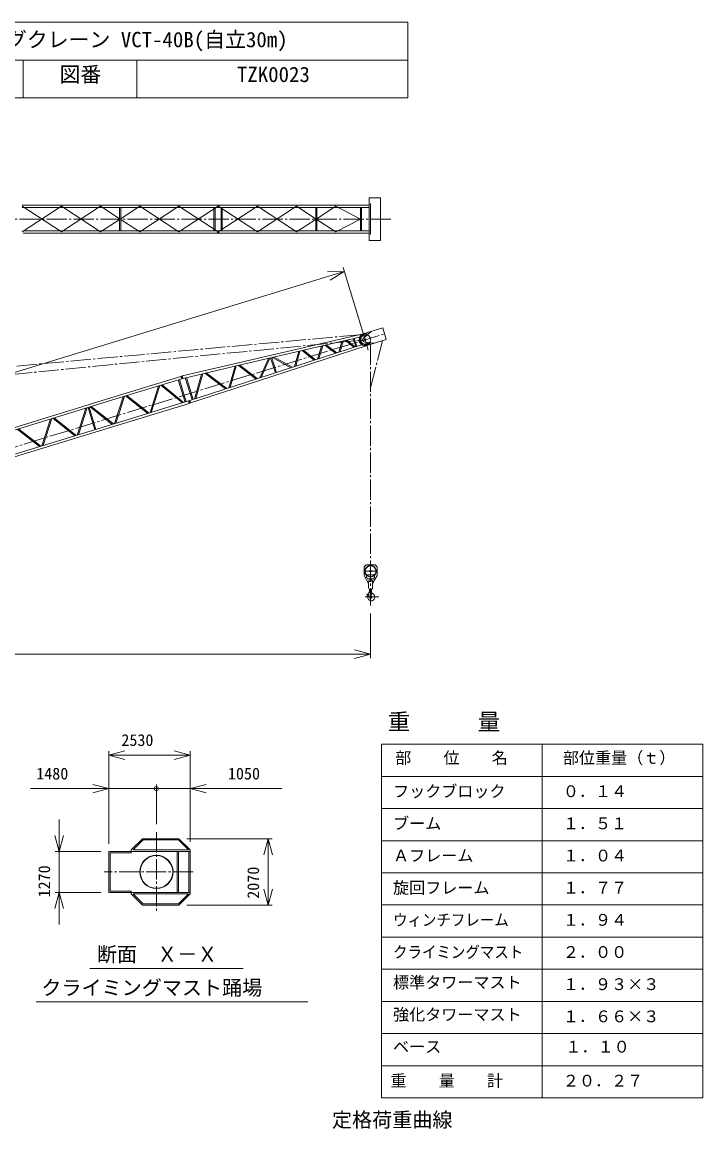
# Model space of a CAD drawing. Units: millimetres, scale not verified. Extents: x -21927 to 21954, y -30883 to 34156.
# Drawn here: x 777 to 21954, y -261 to 34156 of the extents above; entities that cross this region are included whole.
import ezdxf
from ezdxf.enums import TextEntityAlignment as Align

# ---------------------------------------------------------------- set-up
doc = ezdxf.new("R2010")
doc.units = ezdxf.units.MM
doc.header["$LTSCALE"] = 70
doc.linetypes.add('CHAIN2', pattern=[12, 9, -1, 1, -1])
for name, color, linetype, lineweight in [('0-3_05 寸法', 7, 'Continuous', 18), ('0-4_12 当社中心線', 3, 'CHAIN2', 18), ('0-6_10 当社外形線', 3, 'Continuous', 18)]:
    doc.layers.add(name, color=color, linetype=linetype, lineweight=lineweight)
doc.styles.add('ＭＳ ゴシック', font='')
doc.styles.get('ＭＳ ゴシック').set_extended_font_data('MS Gothic')

msp = doc.modelspace()

# ---------------------------------------------------------------- linework, layer by layer
at = {"layer": '0-3_05 寸法'}
for p, q in [((-12472.68, 32976.72), (12771.17, 32976.72)), ((813.17, 32976.72), (813.17, 31797.48)), ((4340.66, 32976.72), (4340.66, 31797.48)), ((11374.07, 24518.67), (10759.43, 26524.4)), ((-15305.89, 18406.22), (10318, 26258.39)), ((10796.06, 26404.89), (10318, 26258.39)), ((11617.32, 15766.52), (11617.32, 14372.05)), ((-12882.68, 14497.05), (11117.32, 14497.05)), ((11617.32, 14497.05), (11117.32, 14497.05)), ((3474.22, 8613.63), (3474.22, 11486.18)), ((3474.22, 11361.18), (3974.22, 11361.18)), ((3974.22, 11361.18), (5504.22, 11361.18)), ((6004.22, 11361.18), (5504.22, 11361.18)), ((6004.22, 8663.63), (6004.22, 11486.18)), ((11954.22, 11701.59), (11954.22, 701.59)), ((11954.22, 11701.59), (21954.22, 11701.59)), ((16954.22, 11701.59), (16954.22, 701.59)), ((21954.22, 11701.59), (21954.22, 701.59)), ((11954.22, 10701.59), (21954.22, 10701.59)), ((3474.22, 8605.73), (3474.22, 10443.82)), ((4954.22, 9218.77), (4954.22, 10443.82)), ((4954.22, 9218.77), (4954.22, 10443.82)), ((6004.22, 8663.63), (6004.22, 10443.82)), ((3474.22, 10318.82), (1040.89, 10318.82)), ((2974.22, 10318.82), (2474.22, 10318.82)), ((3474.22, 10318.82), (2974.22, 10318.82)), ((3474.22, 10318.82), (3974.22, 10318.82)), ((4954.22, 10318.82), (3974.22, 10318.82)), ((4954.22, 10318.82), (5504.22, 10318.82)), ((6004.22, 10318.82), (5504.22, 10318.82)), ((6004.22, 10318.82), (8854.22, 10318.82)), ((6004.22, 10318.82), (6504.22, 10318.82)), ((6504.22, 10318.82), (7004.22, 10318.82)), ((11954.22, 9701.59), (21954.22, 9701.59)), ((1932.48, 8863.63), (1932.48, 9363.63)), ((1932.48, 8363.63), (1932.48, 8863.63)), ((5904.22, 8763.63), (8559.25, 8763.63)), ((8434.25, 8763.63), (8434.25, 8263.63)), ((11954.22, 8701.59), (21954.22, 8701.59)), ((3224.22, 8363.63), (1807.48, 8363.63)), ((1932.48, 8363.63), (1932.48, 7093.63)), ((8434.25, 8263.63), (8434.25, 7193.63)), ((11954.22, 7701.59), (21954.22, 7701.59)), ((3224.22, 7093.63), (1807.48, 7093.63)), ((1932.48, 7093.63), (1932.48, 6593.63)), ((8434.25, 6693.63), (8434.25, 7193.63)), ((1932.48, 6593.63), (1932.48, 6093.63)), ((5904.22, 6693.63), (8559.25, 6693.63)), ((11954.22, 6701.59), (21954.22, 6701.59)), ((11954.22, 5701.59), (21954.22, 5701.59)), ((2883.16, 4728.62), (7649.03, 4728.62)), ((11954.22, 4701.59), (21954.22, 4701.59)), ((1216.66, 3686.95), (9669.93, 3686.95)), ((11954.22, 3701.59), (21954.22, 3701.59)), ((11954.22, 2701.59), (21954.22, 2701.59)), ((11954.22, 1701.59), (21954.22, 1701.59)), ((11954.22, 701.59), (21954.22, 701.59))]:
    msp.add_line(p, q, dxfattribs=at)
msp.add_lwpolyline([(-12472.68, 34155.97), (12771.17, 34155.97), (12771.17, 31797.48), (-12472.68, 31797.48)], close=True, dxfattribs=at)
for points in [[(10278.75, 26386.49), (10796.06, 26404.89), (10357.25, 26130.3)], [(11117.32, 14631.03), (11617.32, 14497.05), (11117.32, 14363.08)], [(3974.22, 11227.21), (3474.22, 11361.18), (3974.22, 11495.16)], [(5504.22, 11495.16), (6004.22, 11361.18), (5504.22, 11227.21)], [(2974.22, 10452.79), (3474.22, 10318.82), (2974.22, 10184.84)], [(6504.22, 10184.84), (6004.22, 10318.82), (6504.22, 10452.79)], [(2066.45, 8863.63), (1932.48, 8363.63), (1798.5, 8863.63)], [(8300.28, 8263.63), (8434.25, 8763.63), (8568.23, 8263.63)], [(1798.5, 6593.63), (1932.48, 7093.63), (2066.45, 6593.63)], [(8568.23, 7193.63), (8434.25, 6693.63), (8300.28, 7193.63)]]:
    msp.add_lwpolyline(points, dxfattribs=at)
msp.add_circle((4954.22, 10318.82), 62.5, dxfattribs=at)
msp.add_circle((4954.22, 10318.82), 62.5, dxfattribs=at)
at = {"layer": '0-4_12 当社中心線'}
for p, q in [((12247.09, 28030.54), (-18335.98, 28030.54)), ((-15221.97, 16107.12), (12049.66, 24464.22)), ((11372.47, 24523.87), (11545.84, 23958.13)), ((11278.53, 24434.95), (-14308.8, 22101.97)), ((-2049.13, 22952.98), (11447.32, 24279.64)), ((11985.92, 24245.97), (11617.32, 22779.64)), ((11617.32, 24133.01), (11617.32, 17279.64)), ((11617.32, 17396.29), (11617.32, 16016.52)), ((11445.9, 17079.64), (11833.57, 17079.64)), ((11573.1, 16759.64), (11649.65, 16759.64)), ((11449.47, 16279.64), (11869.72, 16279.64)), ((4954.22, 8968.77), (4954.22, 6488.49)), ((6101.12, 7728.63), (3327.81, 7728.63))]:
    msp.add_line(p, q, dxfattribs=at)
at = {"layer": '0-6_10 当社外形線'}
for p, q in [((11574.84, 28687.05), (11924.84, 28687.05)), ((11924.84, 28687.05), (11924.84, 27367.05)), ((777.08, 28468.6), (11574.84, 28468.77)), ((777.08, 28430.54), (1997.08, 27630.54)), ((777.08, 27630.54), (1997.08, 28430.54)), ((777.08, 28392.39), (11574.84, 28392.39)), ((1997.08, 28430.54), (3217.08, 27630.54)), ((1997.08, 27630.54), (3217.08, 28430.54)), ((3217.08, 28430.54), (3827.08, 28030.54)), ((3810.07, 27668.69), (3810.07, 28392.39)), ((4437.08, 28430.54), (3827.08, 28030.54)), ((3844.07, 27668.69), (3844.07, 28392.39)), ((5657.08, 27630.54), (4437.08, 28430.54)), ((6877.08, 28430.54), (5657.08, 27630.54)), ((6745.07, 27668.69), (6745.07, 28392.39)), ((6779.07, 27668.69), (6779.07, 28392.39)), ((6855.07, 28392.39), (6877.07, 28392.39)), ((6877.07, 28392.39), (6877.07, 28468.69)), ((6877.07, 28392.39), (6877.07, 28468.69)), ((6877.07, 28430.54), (8097.07, 27630.54)), ((6899.07, 28392.39), (6877.07, 28392.39)), ((6970.85, 27673.65), (6970.85, 28391.16)), ((7004.85, 27676), (7004.85, 28390.58)), ((8097.07, 27630.54), (9317.07, 28430.54)), ((9317.07, 28430.54), (9927.07, 28030.54)), ((9910.06, 27668.69), (9910.06, 28392.39)), ((10537.07, 28430.54), (9927.07, 28030.54)), ((9944.06, 27668.69), (9944.06, 28392.39)), ((11300.07, 28030.54), (10537.07, 28430.54)), ((11300.07, 27668.69), (11300.07, 28392.39)), ((11334.07, 27668.69), (11334.07, 28392.39)), ((11617.1, 27551.74), (11617.1, 28516.81)), ((3217.08, 27630.54), (3827.08, 28030.54)), ((4437.08, 27630.54), (3827.08, 28030.54)), ((9317.07, 27630.54), (9927.07, 28030.54)), ((10537.07, 27630.54), (9927.07, 28030.54)), ((11300.07, 28030.54), (10537.07, 27630.54)), ((809.4, 27668.69), (11574.84, 27668.69)), ((809.4, 27592.39), (11574.84, 27592.39)), ((11401.98, 24339.38), (11630.68, 24534.55)), ((10198.15, 24105.48), (10525.68, 23860.45)), ((10241.45, 24115.55), (10565.24, 23873.31)), ((10726.02, 24228.19), (10632.77, 23895.27)), ((10763.79, 24236.97), (10671.62, 23907.9)), ((10832.73, 24252.99), (11097.6, 24046.41)), ((10875.32, 24262.89), (11136.62, 24059.09)), ((11074.5, 24309.19), (11153.97, 24064.74)), ((11107.74, 24316.92), (11186.3, 24075.25)), ((11443.24, 24204.75), (11742.01, 24171.22)), ((9382.12, 23915.8), (9249.13, 23445.37)), ((9419.78, 23924.55), (9292.26, 23459.4)), ((9488.13, 23940.44), (9861.84, 23644.6)), ((9900.67, 23657.22), (9530.47, 23950.28)), ((10089.33, 24080.19), (9967.88, 23679.07)), ((10127.54, 24089.07), (10007.28, 23691.89)), ((7401.81, 23455.47), (7209.26, 22782.1)), ((7248.25, 22794.78), (7439.69, 23464.27)), ((7508.8, 23480.34), (8054.4, 23056.9)), ((7551.47, 23490.26), (8093.48, 23069.61)), ((8442.75, 23697.44), (8166.67, 23093.41)), ((8484.58, 23707.16), (8210.58, 23107.68)), ((8508.2, 23712.65), (8657.61, 23253.04)), ((8541.44, 23720.38), (8689.95, 23263.55)), ((8567.2, 23726.36), (9136.52, 23408.76)), ((8616.46, 23737.81), (9180.61, 23423.09)), ((5852.55, 23095.34), (6062.77, 22409.32)), ((5885.74, 23103.05), (6095.11, 22419.83)), ((6356.65, 23212.52), (6136.01, 22433.13)), ((6394.39, 23221.29), (6178.66, 22447)), ((6463.41, 23237.33), (7103.02, 22747.56)), ((6506.31, 23247.31), (7142.28, 22760.32)), ((5024.6, 22846.81), (4756.6, 22007.76)), ((5064.16, 22858.93), (4796.17, 22019.89)), ((5096.65, 22868.89), (5762.77, 22316.09)), ((5135.53, 22880.8), (5801.65, 22328.01)), ((5635.22, 23033.93), (5847.26, 22341.99)), ((5667.73, 23043.89), (5879.77, 22351.95)), ((3992.82, 22530.63), (4684.89, 21985.79)), ((4032.38, 22542.75), (4724.46, 21997.91)), ((5952.43, 22374.22), (5973.47, 22380.66)), ((5994.5, 22387.11), (5973.47, 22380.66)), ((5973.47, 22380.66), (5995.82, 22307.71)), ((5973.47, 22380.66), (5995.82, 22307.71)), ((2493.55, 21314.28), (2761.54, 22153.32)), ((2801.11, 22165.44), (2533.11, 21326.4)), ((2829.04, 22174), (3041.07, 21482.06)), ((2861.54, 22183.96), (3073.58, 21492.02)), ((2889.46, 22192.52), (3581.53, 21647.68)), ((2929.03, 22204.64), (3621.1, 21659.8)), ((1658.19, 21815.21), (1390.19, 20976.16)), ((1697.75, 21827.33), (1429.75, 20988.29)), ((1729.77, 21837.14), (2421.84, 21292.3)), ((1769.33, 21849.27), (2461.4, 21304.43)), ((626.41, 21499.03), (1318.48, 20954.19)), ((665.97, 21511.15), (1358.05, 20966.31)), ((11492.32, 16954.64), (11492.32, 16897.95)), ((11502.32, 16964.64), (11732.32, 16964.64)), ((11712.32, 16839.64), (11738.04, 16882.51)), ((11742.32, 16954.64), (11742.32, 16897.95)), ((11557.32, 16759.64), (11557.32, 16569.64)), ((11677.32, 16759.64), (11677.32, 16569.64)), ((11564.08, 16426.34), (11549.47, 16347.01)), ((11561.96, 16335.56), (11638.47, 16356.65)), ((11642.67, 16373.58), (11580.76, 16431.81)), ((11587.32, 16425.64), (11587.32, 16517.68)), ((11608.63, 16348.43), (11647.37, 16309.69)), ((11647.32, 16517.68), (11647.32, 16434.56)), ((4524.22, 8763.63), (4174.22, 8413.63)), ((4540.79, 8723.63), (4230.79, 8413.63)), ((5654.22, 8763.63), (4524.22, 8763.63)), ((5637.65, 8723.63), (4540.79, 8723.63)), ((5947.65, 8413.63), (5637.65, 8723.63)), ((6004.22, 8413.63), (5654.22, 8763.63)), ((3474.22, 8363.63), (3474.22, 7093.63)), ((4174.22, 8363.63), (3474.22, 8363.63)), ((3514.22, 8323.63), (3514.22, 7133.63)), ((4174.22, 8323.63), (3514.22, 8323.63)), ((4174.22, 8413.63), (4174.22, 8323.63)), ((6004.22, 8363.63), (4174.22, 8363.63)), ((5947.65, 8413.63), (4230.79, 8413.63)), ((5604.22, 8363.63), (5604.22, 7093.63)), ((5644.22, 8363.63), (5644.22, 7093.63)), ((5964.22, 8363.63), (5964.22, 7093.63)), ((6004.22, 8413.63), (6004.22, 8363.63)), ((6004.22, 8363.63), (6004.22, 7093.63)), ((4174.22, 7093.63), (3474.22, 7093.63)), ((4174.22, 7133.63), (3514.22, 7133.63)), ((4174.22, 7043.63), (4174.22, 7133.63)), ((6004.22, 7093.63), (4174.22, 7093.63)), ((4524.22, 6693.63), (4174.22, 7043.63)), ((5947.65, 7043.63), (4230.79, 7043.63)), ((4540.79, 6733.63), (4230.79, 7043.63)), ((5947.65, 7043.63), (5637.65, 6733.63)), ((6004.22, 7043.63), (5654.22, 6693.63)), ((6004.22, 7043.63), (6004.22, 7093.63)), ((5654.22, 6693.63), (4524.22, 6693.63)), ((5637.65, 6733.63), (4540.79, 6733.63))]:
    msp.add_line(p, q, dxfattribs=at)
for points in [[(11574.84, 28687.05), (11574.84, 27367.05), (11924.84, 27367.05)], [(6877.08, 27630.54), (5657.08, 28430.54), (4437.08, 27630.54)], [(6877.07, 28468.69), (6899.07, 28468.69), (6899.07, 28392.39)], [(6877.07, 27630.54), (8097.07, 28430.54), (9317.07, 27630.54)], [(5760.11, 23152), (7505.82, 23557.85), (11391.03, 24461.11)], [(11391.03, 24461.11), (11993.99, 24645.88), (12105.33, 24282.56), (11502.36, 24097.79)], [(5782.47, 23079.05), (7528.19, 23484.85), (11273.05, 24355.35)], [(5994.5, 22387.12), (7695.13, 22940.08), (11337.67, 24124.47)], [(6016.86, 22314.16), (7717.49, 22867.12), (11509.75, 24100.19)], [(5718.04, 23139.11), (3673.88, 22512.7), (-62.31, 21367.78)], [(-39.96, 21294.83), (3696.23, 22439.74), (5740.4, 23066.16)], [(141.18, 20593.42), (3908.27, 21747.8), (5952.43, 22374.22)], [(3921.24, 22508.69), (3795.62, 22115.41), (3653.24, 21669.65)], [(3960.8, 22520.82), (3813.1, 22058.38), (3692.81, 21681.78)], [(5995.82, 22307.71), (5974.79, 22301.26), (5952.43, 22374.22)], [(5995.82, 22307.71), (6016.86, 22314.16), (5994.5, 22387.11)], [(163.5, 20520.56), (3930.62, 21674.88), (5974.79, 22301.26)], [(11557.32, 16699.64), (11417.32, 16949.64), (11417.32, 17219.64), (11477.32, 17279.64), (11757.32, 17279.64), (11817.32, 17219.64), (11817.32, 16949.64), (11677.32, 16699.64)], [(11712.32, 16839.64), (11522.32, 16839.64), (11496.59, 16882.51)], [(11498.76, 16363.89), (11505.26, 16367.89), (11518.82, 16364.48), (11550.76, 16336.89), (11567.26, 16314.89), (11574.82, 16279.64)], [(11498.76, 16363.89), (11512.26, 16339.89), (11520.76, 16308.89), (11527.32, 16279.64)]]:
    msp.add_lwpolyline(points, dxfattribs=at)
for points in [[(6855.07, 27592.39), (6877.07, 27592.39), (6877.07, 27668.69), (6855.07, 27668.69)], [(6899.07, 27592.39), (6877.07, 27592.39), (6877.07, 27668.69), (6899.07, 27668.69)], [(5718.04, 23139.11), (5739.08, 23145.55), (5761.43, 23072.6), (5740.4, 23066.16)], [(5760.11, 23152), (5739.08, 23145.55), (5761.43, 23072.6), (5782.47, 23079.05)]]:
    msp.add_lwpolyline(points, close=True, dxfattribs=at)
for centre, radius in [((11447.32, 24279.64), 170), ((11447.32, 24279.64), 25), ((11617.32, 17079.64), 180), ((11617.32, 17079.64), 170), ((11617.32, 17079.64), 27.5), ((4954.22, 7728.63), 518), ((4954.22, 7728.63), 508)]:
    msp.add_circle(centre, radius, dxfattribs=at)
for centre, radius, start, end in [((11447.32, 24279.64), 190, 63.68545, 330.3888), ((11447.32, 24279.64), 140, 72.80899, 321.26527), ((11447.32, 24279.64), 75, 127.19143, 266.88282), ((11502.32, 16954.64), 10, 90, 180), ((11522.32, 16897.95), 30, 180, 210.96376), ((11732.32, 16954.64), 10, 0, 90), ((11712.32, 16897.95), 30, 329.03624, 0), ((11617.32, 16759.64), 60, 0, 180), ((11617.32, 16569.64), 60, 180, 0), ((11644.17, 16273.53), 117.01, 177.00715, 256.73265), ((11559.31, 16345.2), 10, 169.56693, 285.41622), ((11573.91, 16424.52), 10, 46.75064, 169.56693), ((11617.32, 16279.64), 42.5, 180, 45), ((11632.89, 16273.19), 114.61, 262.19352, 3.22526), ((11635.81, 16366.29), 10, 285.41622, 46.75064), ((11687.32, 16434.56), 40, 180, 245.68426), ((11617.32, 16279.64), 130, 0, 65.68426)]:
    msp.add_arc(centre, radius, start, end, dxfattribs=at)

# ---------------------------------------------------------------- texts
at = {"layer": '0-3_05 寸法', "style": 'ＭＳ ゴシック'}
for s, height, p in [('図面名称    \u3000\u3000\u3000\u3000\u3000\u3000\u3000クライミングクレーン VCT-40B(自立30m)', 476.5, (-11422.68, 33232.66)), ('\u3000\u3000竹本機械工業株式会社      \u3000\u3000\u3000\u3000\u3000 図番     \u3000\u3000\u3000\u3000TZK0023', 476.5, (-11379.35, 32149.32)), ('重\u3000\u3000\u3000量', 513.2, (12151.65, 11988.47)), ('2530', 366.6, (3864.22, 11536.18)), ('部\u3000\u3000位\u3000\u3000名', 366.6, (12383.1, 10984.27)), ('部位重量（ｔ）', 366.6, (17599.59, 10984.27)), ('1480', 366.6, (1215.89, 10493.82)), ('1050', 366.6, (7179.22, 10493.82)), ('フックブロック', 366.6, (12315.94, 9944.43)), ('０．１４', 366.6, (17599.59, 9945.38)), ('ブーム', 366.6, (12315.94, 8944.43)), ('１．５１', 366.6, (17599.59, 8945.38)), ('Ａフレーム', 366.6, (12315.94, 7944.43)), ('１．０４', 366.6, (17599.59, 7945.38)), ('旋回フレーム', 366.6, (12315.94, 6944.43)), ('１．７７', 366.6, (17599.59, 6945.38)), ('１．９４', 366.6, (17599.59, 5945.38)), ('断面\u3000Ｘ－Ｘ', 458.2, (3102.61, 4803.62)), ('２．００', 366.6, (17599.59, 4945.38)), ('標準タワーマスト', 366.6, (12315.94, 4000.77)), ('クライミングマスト踊場', 458.2, (1373.44, 3761.95)), ('１．９３×３', 366.6, (17599.59, 3945.38)), ('強化タワーマスト', 366.6, (12315.94, 3000.77)), ('１．６６×３', 366.6, (17599.59, 2945.38)), ('ベース', 366.6, (12315.94, 2000.77)), ('１．１０', 366.6, (17678.34, 2001.73)), ('重\u3000\u3000量\u3000\u3000計', 366.6, (12237.18, 944.43)), ('２０．２７', 366.6, (17599.59, 945.38)), ('定格荷重曲線', 458.2, (10415.27, -344.98))]:
    msp.add_text(s, height=height, dxfattribs=at).set_placement(p, align=Align.BOTTOM_LEFT)
for s, p in [('1270', (1757.48, 6936.96)), ('2070', (8259.25, 6895.3))]:
    msp.add_text(s, height=366.6, rotation=90, dxfattribs=at).set_placement(p, align=Align.BOTTOM_LEFT)
at = {"layer": '0-3_05 寸法', "style": 'ＭＳ ゴシック', "width": 0.9}
for s, p in [('ウィンチフレーム', (12315.94, 5944.43)), ('クライミングマスト', (12315.94, 4944.43))]:
    msp.add_text(s, height=366.6, dxfattribs=at).set_placement(p, align=Align.BOTTOM_LEFT)

doc.saveas('drawing.dxf')
